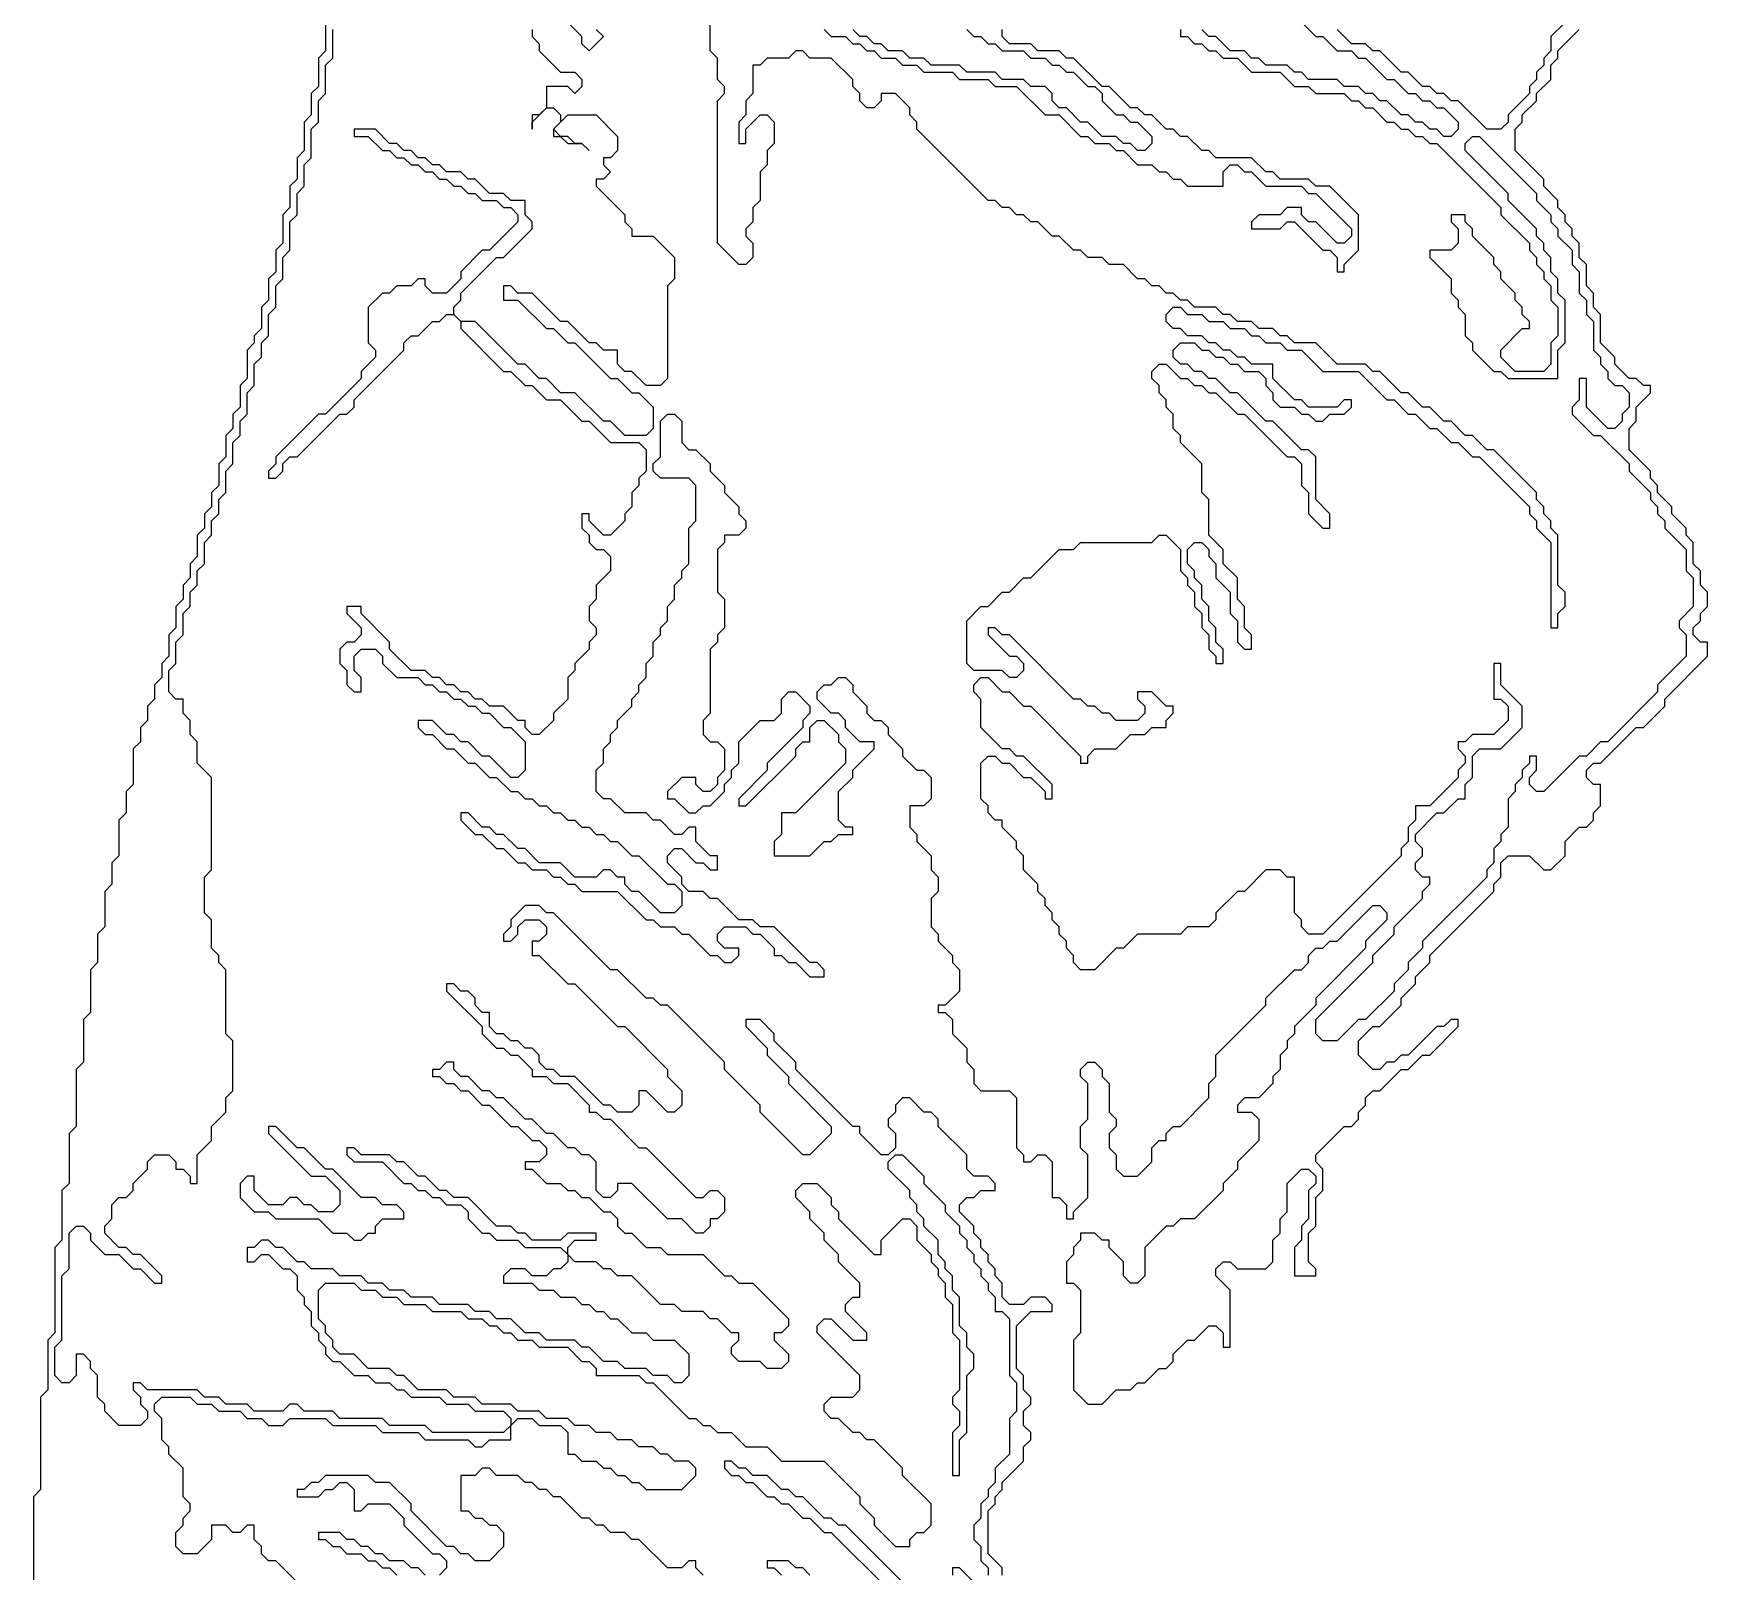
# Model space of a CAD drawing. Header units: metres. Extents: x 0 to 100, y 0 to 128.
# Drawn here: x 65.6 to 71.48, y 70.64 to 76.04 of the extents above; entities that cross this region are included whole.
import ezdxf

# ---------------------------------------------------------------- set-up
doc = ezdxf.new("R2010")
doc.units = ezdxf.units.M

msp = doc.modelspace()

# ---------------------------------------------------------------- linework, layer by layer
for points in [[(70.025, 76.1), (70.1, 76.025), (70.125, 76.025), (70.175, 75.975), (70.225, 75.975), (70.25, 75.95), (70.275, 75.95), (70.35, 75.875), (70.375, 75.875), (70.425, 75.825), (70.45, 75.825), (70.475, 75.8), (70.5, 75.8), (70.525, 75.775), (70.55, 75.775), (70.6, 75.725), (70.6, 75.7), (70.575, 75.675), (70.55, 75.675), (70.525, 75.7), (70.5, 75.7), (70.475, 75.725), (70.45, 75.725), (70.425, 75.75), (70.4, 75.75), (70.35, 75.8), (70.325, 75.8), (70.3, 75.825), (70.275, 75.825), (70.25, 75.85), (70.2, 75.85), (70.175, 75.875), (70.075, 75.875), (70.05, 75.9), (70.025, 75.9), (70, 75.925), (69.925, 75.925), (69.9, 75.95), (69.875, 75.95), (69.85, 75.975), (69.8, 75.975), (69.75, 76.025), (69.725, 76.025), (69.7, 76.05)], [(66.625, 76.075), (66.625, 75.975), (66.6, 75.95), (66.6, 75.85), (66.575, 75.825), (66.575, 75.75), (66.55, 75.725), (66.55, 75.625), (66.525, 75.6), (66.525, 75.525), (66.5, 75.5), (66.5, 75.425), (66.475, 75.4), (66.475, 75.3), (66.45, 75.275), (66.45, 75.2), (66.425, 75.175), (66.425, 75.1), (66.4, 75.075), (66.4, 75), (66.375, 74.975), (66.375, 74.95), (66.35, 74.925), (66.35, 74.825), (66.325, 74.8), (66.325, 74.725), (66.3, 74.7), (66.3, 74.65), (66.275, 74.625), (66.275, 74.55), (66.25, 74.525), (66.25, 74.45), (66.225, 74.425), (66.225, 74.375), (66.2, 74.35), (66.2, 74.3), (66.175, 74.275), (66.175, 74.2), (66.15, 74.175), (66.15, 74.125), (66.125, 74.1), (66.125, 74.05), (66.1, 74.025), (66.1, 73.95), (66.075, 73.925), (66.075, 73.85), (66.05, 73.825), (66.05, 73.775), (66.025, 73.75), (66.025, 73.7), (66, 73.675), (66, 73.625), (65.975, 73.6), (65.975, 73.55), (65.95, 73.525), (65.95, 73.4), (65.925, 73.375), (65.925, 73.3), (65.9, 73.275), (65.9, 73.15), (65.875, 73.125), (65.875, 73.05), (65.85, 73.025), (65.85, 72.9), (65.825, 72.875), (65.825, 72.775), (65.8, 72.75), (65.8, 72.6), (65.775, 72.575), (65.775, 72.425), (65.75, 72.4), (65.75, 72.2), (65.725, 72.175), (65.725, 72), (65.7, 71.975), (65.7, 71.8), (65.675, 71.775), (65.675, 71.475), (65.65, 71.45), (65.65, 71.275), (65.625, 71.25), (65.625, 70.925), (65.6, 70.9), (65.6, 70.45)], [(69, 70.625), (69, 70.65), (68.95, 70.7), (68.95, 70.85), (68.975, 70.875), (68.975, 70.9), (69, 70.925), (69, 70.95), (69.075, 71.025), (69.075, 71.075), (69.1, 71.1), (69.1, 71.125), (69.075, 71.15), (69.075, 71.2), (69.1, 71.225), (69.1, 71.25), (69.075, 71.275), (69.075, 71.325), (69.05, 71.35), (69.05, 71.5), (69.1, 71.55), (69.175, 71.55), (69.175, 71.575), (69.15, 71.6), (69.1, 71.6), (69.075, 71.575), (69.025, 71.575), (69, 71.6), (69, 71.65), (68.975, 71.675), (68.975, 71.7), (68.95, 71.725), (68.95, 71.75), (68.925, 71.775), (68.925, 71.8), (68.9, 71.825), (68.9, 71.85), (68.85, 71.9), (68.85, 71.925), (68.875, 71.95), (68.9, 71.95), (68.925, 71.975), (68.975, 71.975), (68.975, 72), (68.95, 72.025), (68.9, 72.025), (68.875, 72.05), (68.875, 72.1), (68.775, 72.2), (68.775, 72.225), (68.75, 72.25), (68.725, 72.25), (68.675, 72.3), (68.65, 72.3), (68.625, 72.275), (68.625, 72.25), (68.6, 72.225), (68.6, 72.2), (68.625, 72.175), (68.625, 72.125), (68.6, 72.1), (68.575, 72.1), (68.5, 72.175), (68.5, 72.2), (68.475, 72.2), (68.275, 72.4), (68.275, 72.425), (68.2, 72.5), (68.2, 72.525), (68.15, 72.575), (68.1, 72.575), (68.1, 72.55), (68.175, 72.475), (68.175, 72.45), (68.25, 72.375), (68.25, 72.35), (68.4, 72.2), (68.4, 72.175), (68.325, 72.1), (68.3, 72.1), (68.15, 72.25), (68.15, 72.275), (68.025, 72.4), (68.025, 72.425), (67.825, 72.625), (67.8, 72.625), (67.775, 72.65), (67.75, 72.65), (67.65, 72.75), (67.625, 72.75), (67.425, 72.95), (67.4, 72.95), (67.375, 72.975), (67.325, 72.975), (67.275, 72.925), (67.275, 72.9), (67.25, 72.875), (67.25, 72.85), (67.275, 72.85), (67.3, 72.875), (67.3, 72.9), (67.325, 72.925), (67.375, 72.925), (67.4, 72.9), (67.4, 72.875), (67.375, 72.85), (67.35, 72.85), (67.35, 72.8), (67.375, 72.8), (67.475, 72.7), (67.5, 72.7), (67.65, 72.55), (67.675, 72.55), (67.825, 72.4), (67.825, 72.375), (67.875, 72.325), (67.875, 72.275), (67.85, 72.25), (67.825, 72.25), (67.75, 72.325), (67.725, 72.325), (67.725, 72.275), (67.7, 72.25), (67.65, 72.25), (67.625, 72.275), (67.6, 72.275), (67.5, 72.375), (67.45, 72.375), (67.425, 72.4), (67.4, 72.4), (67.375, 72.425), (67.375, 72.45), (67.35, 72.475), (67.325, 72.475), (67.3, 72.5), (67.275, 72.5), (67.25, 72.525), (67.225, 72.525), (67.2, 72.55), (67.2, 72.6), (67.175, 72.6), (67.15, 72.625), (67.15, 72.65), (67.125, 72.675), (67.1, 72.675), (67.075, 72.7), (67.05, 72.7), (67.05, 72.675), (67.175, 72.55), (67.175, 72.525), (67.225, 72.475), (67.25, 72.475), (67.275, 72.45), (67.3, 72.45), (67.35, 72.4), (67.35, 72.375), (67.4, 72.375), (67.425, 72.35), (67.475, 72.35), (67.55, 72.275), (67.55, 72.25), (67.575, 72.25), (67.6, 72.225), (67.625, 72.225), (67.725, 72.125), (67.75, 72.125), (67.925, 71.95), (67.95, 71.95), (67.975, 71.975), (68, 71.975), (68.025, 71.95), (68.025, 71.9), (68, 71.875), (67.975, 71.875), (67.975, 71.85), (67.95, 71.825), (67.925, 71.825), (67.875, 71.875), (67.825, 71.875), (67.7, 72), (67.65, 72), (67.65, 71.975), (67.625, 71.95), (67.6, 71.95), (67.575, 71.975), (67.575, 72.075), (67.55, 72.1), (67.525, 72.1), (67.5, 72.125), (67.475, 72.125), (67.425, 72.175), (67.4, 72.175), (67.35, 72.225), (67.325, 72.225), (67.25, 72.3), (67.225, 72.3), (67.2, 72.325), (67.175, 72.325), (67.125, 72.375), (67.1, 72.375), (67.075, 72.4), (67.075, 72.425), (67.05, 72.425), (67.025, 72.4), (67, 72.4), (67, 72.375), (67.025, 72.375), (67.05, 72.35), (67.075, 72.35), (67.1, 72.325), (67.125, 72.325), (67.175, 72.275), (67.2, 72.275), (67.275, 72.2), (67.3, 72.2), (67.35, 72.15), (67.375, 72.15), (67.4, 72.125), (67.4, 72.1), (67.375, 72.075), (67.325, 72.075), (67.325, 72.05), (67.35, 72.05), (67.4, 72), (67.45, 72), (67.475, 71.975), (67.5, 71.975), (67.525, 71.95), (67.55, 71.95), (67.6, 71.9), (67.625, 71.9), (67.65, 71.875), (67.65, 71.85), (67.675, 71.825), (67.7, 71.825), (67.75, 71.775), (67.8, 71.775), (67.825, 71.75), (67.95, 71.75), (68.025, 71.675), (68.05, 71.675), (68.075, 71.65), (68.125, 71.65), (68.25, 71.525), (68.25, 71.5), (68.225, 71.475), (68.2, 71.475), (68.2, 71.45), (68.25, 71.4), (68.25, 71.375), (68.225, 71.35), (68.175, 71.35), (68.15, 71.375), (68.075, 71.375), (68.05, 71.4), (68.05, 71.425), (68.075, 71.45), (68.075, 71.475), (68.05, 71.475), (68, 71.525), (67.975, 71.525), (67.95, 71.55), (67.875, 71.55), (67.85, 71.575), (67.8, 71.575), (67.7, 71.675), (67.65, 71.675), (67.625, 71.7), (67.6, 71.7), (67.575, 71.725), (67.5, 71.725), (67.475, 71.75), (67.475, 71.775), (67.5, 71.8), (67.575, 71.8), (67.575, 71.825), (67.475, 71.825), (67.45, 71.8), (67.35, 71.8), (67.325, 71.825), (67.3, 71.825), (67.275, 71.85), (67.225, 71.85), (67.125, 71.95), (67.075, 71.95), (67.05, 71.975), (67.025, 71.975), (66.975, 72.025), (66.95, 72.025), (66.9, 72.075), (66.875, 72.075), (66.85, 72.1), (66.75, 72.1), (66.725, 72.125), (66.7, 72.125), (66.7, 72.1), (66.725, 72.075), (66.825, 72.075), (66.9, 72), (66.925, 72), (66.95, 71.975), (66.975, 71.975), (67, 71.95), (67.025, 71.95), (67.05, 71.925), (67.1, 71.925), (67.125, 71.9), (67.125, 71.875), (67.175, 71.825), (67.2, 71.825), (67.225, 71.8), (67.3, 71.8), (67.325, 71.775), (67.45, 71.775), (67.475, 71.75), (67.475, 71.725), (67.45, 71.7), (67.425, 71.7), (67.4, 71.675), (67.35, 71.675), (67.325, 71.7), (67.275, 71.7), (67.25, 71.675), (67.25, 71.65), (67.35, 71.65), (67.375, 71.625), (67.425, 71.625), (67.45, 71.6), (67.5, 71.6), (67.525, 71.575), (67.55, 71.575), (67.575, 71.55), (67.6, 71.55), (67.625, 71.525), (67.65, 71.525), (67.7, 71.475), (67.75, 71.475), (67.775, 71.45), (67.85, 71.45), (67.9, 71.4), (67.9, 71.325), (67.875, 71.3), (67.85, 71.3), (67.825, 71.325), (67.775, 71.325), (67.75, 71.35), (67.675, 71.35), (67.65, 71.375), (67.6, 71.375), (67.55, 71.425), (67.525, 71.425), (67.5, 71.45), (67.4, 71.45), (67.375, 71.475), (67.325, 71.475), (67.275, 71.525), (67.225, 71.525), (67.2, 71.55), (67.15, 71.55), (67.125, 71.575), (67.025, 71.575), (67, 71.6), (66.925, 71.6), (66.9, 71.625), (66.85, 71.625), (66.825, 71.65), (66.775, 71.65), (66.75, 71.675), (66.675, 71.675), (66.65, 71.7), (66.575, 71.7), (66.55, 71.725), (66.525, 71.725), (66.475, 71.775), (66.45, 71.775), (66.425, 71.8), (66.4, 71.8), (66.375, 71.775), (66.35, 71.775), (66.35, 71.725), (66.375, 71.725), (66.4, 71.75), (66.425, 71.75), (66.475, 71.7), (66.5, 71.7), (66.525, 71.675), (66.525, 71.625), (66.55, 71.6), (66.55, 71.575), (66.575, 71.55), (66.575, 71.5), (66.6, 71.475), (66.6, 71.45), (66.625, 71.425), (66.625, 71.4), (66.65, 71.375), (66.675, 71.375), (66.725, 71.325), (66.775, 71.325), (66.8, 71.3), (66.85, 71.3), (66.875, 71.275), (66.9, 71.275), (66.925, 71.25), (67.025, 71.25), (67.05, 71.225), (67.125, 71.225), (67.15, 71.2), (67.25, 71.2), (67.275, 71.175), (67.275, 71.15), (67.25, 71.125), (67, 71.125), (66.975, 71.15), (66.85, 71.15), (66.825, 71.175), (66.675, 71.175), (66.65, 71.2), (66.55, 71.2), (66.525, 71.225), (66.5, 71.225), (66.475, 71.2), (66.375, 71.2), (66.35, 71.225), (66.275, 71.225), (66.25, 71.25), (66.2, 71.25), (66.175, 71.275), (66, 71.275), (65.975, 71.3), (65.95, 71.3), (65.95, 71.275), (65.975, 71.25), (65.975, 71.225), (66, 71.2), (66, 71.175), (65.975, 71.15), (65.9, 71.15), (65.85, 71.2), (65.85, 71.225), (65.825, 71.25), (65.825, 71.325), (65.8, 71.35), (65.8, 71.375), (65.775, 71.4), (65.75, 71.4), (65.75, 71.325), (65.725, 71.3), (65.7, 71.3), (65.675, 71.325), (65.675, 71.425), (65.7, 71.45), (65.7, 71.675), (65.725, 71.7), (65.725, 71.825), (65.75, 71.85), (65.775, 71.85), (65.8, 71.825), (65.8, 71.8), (65.85, 71.75), (65.9, 71.75), (65.95, 71.7), (65.975, 71.7), (66.025, 71.65), (66.05, 71.65), (66.05, 71.675), (65.975, 71.75), (65.95, 71.75), (65.925, 71.775), (65.9, 71.775), (65.85, 71.825), (65.85, 71.85), (65.875, 71.875), (65.875, 71.925), (65.9, 71.95), (65.925, 71.95), (65.95, 71.975), (65.95, 72), (66, 72.05), (66, 72.075), (66.025, 72.1), (66.075, 72.1), (66.1, 72.075), (66.1, 72.05), (66.125, 72.05), (66.15, 72.025), (66.15, 72), (66.175, 72), (66.175, 72.1), (66.225, 72.15), (66.225, 72.2), (66.275, 72.25), (66.275, 72.3), (66.3, 72.325), (66.3, 72.5), (66.275, 72.525), (66.275, 72.75), (66.25, 72.775), (66.25, 72.8), (66.225, 72.825), (66.225, 72.925), (66.2, 72.95), (66.2, 73.075), (66.225, 73.1), (66.225, 73.425), (66.175, 73.475), (66.175, 73.55), (66.15, 73.575), (66.15, 73.625), (66.125, 73.65), (66.125, 73.7), (66.1, 73.7), (66.075, 73.725), (66.075, 73.8), (66.1, 73.825), (66.1, 73.9), (66.125, 73.925), (66.125, 74), (66.15, 74.025), (66.15, 74.075), (66.175, 74.1), (66.175, 74.15), (66.2, 74.175), (66.2, 74.25), (66.225, 74.275), (66.225, 74.325), (66.25, 74.35), (66.25, 74.4), (66.275, 74.425), (66.275, 74.5), (66.3, 74.525), (66.3, 74.6), (66.325, 74.625), (66.325, 74.675), (66.35, 74.7), (66.35, 74.775), (66.375, 74.8), (66.375, 74.875), (66.4, 74.9), (66.4, 74.95), (66.425, 74.975), (66.425, 75.05), (66.45, 75.075), (66.45, 75.15), (66.475, 75.175), (66.475, 75.25), (66.5, 75.275), (66.5, 75.375), (66.525, 75.4), (66.525, 75.475), (66.55, 75.5), (66.55, 75.575), (66.575, 75.6), (66.575, 75.7), (66.6, 75.725), (66.6, 75.8), (66.625, 75.825), (66.625, 75.925), (66.65, 75.95), (66.65, 76.05)], [(67.35, 76.05), (67.35, 76.025), (67.375, 76), (67.375, 75.975), (67.45, 75.9), (67.5, 75.9), (67.525, 75.875), (67.525, 75.85), (67.5, 75.825), (67.475, 75.85), (67.4, 75.85), (67.4, 75.775), (67.375, 75.75), (67.35, 75.75), (67.35, 75.7), (67.35, 75.725), (67.4, 75.775), (67.425, 75.775), (67.45, 75.75), (67.45, 75.725), (67.425, 75.7), (67.425, 75.675), (67.45, 75.675), (67.475, 75.65), (67.525, 75.65), (67.55, 75.625), (67.525, 75.65), (67.5, 75.65), (67.475, 75.675), (67.45, 75.675), (67.425, 75.7), (67.475, 75.75), (67.575, 75.75), (67.65, 75.675), (67.65, 75.625), (67.625, 75.6), (67.6, 75.6), (67.6, 75.575), (67.625, 75.55), (67.6, 75.525), (67.575, 75.525), (67.575, 75.5), (67.675, 75.4), (67.675, 75.375), (67.7, 75.35), (67.7, 75.325), (67.775, 75.325), (67.85, 75.25), (67.85, 75.175), (67.825, 75.15), (67.825, 74.825), (67.8, 74.8), (67.75, 74.8), (67.7, 74.85), (67.675, 74.85), (67.65, 74.875), (67.65, 74.925), (67.6, 74.925), (67.575, 74.95), (67.55, 74.95), (67.475, 75.025), (67.45, 75.025), (67.35, 75.125), (67.3, 75.125), (67.275, 75.15), (67.25, 75.15), (67.25, 75.1), (67.3, 75.1), (67.4, 75), (67.425, 75), (67.475, 74.95), (67.5, 74.95), (67.625, 74.825), (67.65, 74.825), (67.7, 74.775), (67.725, 74.775), (67.775, 74.725), (67.775, 74.65), (67.75, 74.625), (67.675, 74.625), (67.625, 74.675), (67.6, 74.675), (67.5, 74.775), (67.45, 74.775), (67.4, 74.825), (67.375, 74.825), (67.325, 74.875), (67.3, 74.875), (67.15, 75.025), (67.1, 75.025), (67.075, 75.05), (67.075, 75.075), (67.1, 75.1), (67.1, 75.125), (67.225, 75.25), (67.25, 75.25), (67.35, 75.35), (67.35, 75.375), (67.325, 75.4), (67.325, 75.45), (67.275, 75.45), (67.25, 75.475), (67.2, 75.475), (67.15, 75.525), (67.125, 75.525), (67.1, 75.55), (67.05, 75.55), (67.025, 75.575), (67, 75.575), (66.975, 75.6), (66.95, 75.6), (66.925, 75.625), (66.9, 75.625), (66.875, 75.65), (66.85, 75.65), (66.8, 75.7), (66.725, 75.7), (66.725, 75.675), (66.775, 75.675), (66.825, 75.625), (66.85, 75.625), (66.875, 75.6), (66.9, 75.6), (66.925, 75.575), (66.95, 75.575), (66.975, 75.55), (67, 75.55), (67.025, 75.525), (67.05, 75.525), (67.075, 75.5), (67.1, 75.5), (67.125, 75.475), (67.15, 75.475), (67.175, 75.45), (67.225, 75.45), (67.25, 75.425), (67.275, 75.425), (67.3, 75.4), (67.3, 75.375), (67.2, 75.275), (67.175, 75.275), (67.1, 75.2), (67.1, 75.175), (67.05, 75.125), (67, 75.125), (66.975, 75.15), (66.975, 75.175), (66.95, 75.175), (66.925, 75.15), (66.875, 75.15), (66.85, 75.125), (66.825, 75.125), (66.775, 75.075), (66.775, 74.95), (66.8, 74.925), (66.8, 74.9), (66.75, 74.85), (66.75, 74.825), (66.625, 74.7), (66.6, 74.7), (66.45, 74.55), (66.45, 74.525), (66.425, 74.5), (66.425, 74.475), (66.45, 74.475), (66.475, 74.5), (66.475, 74.525), (66.5, 74.55), (66.525, 74.55), (66.675, 74.7), (66.7, 74.7), (66.725, 74.725), (66.725, 74.75), (66.9, 74.925), (66.9, 74.95), (66.925, 74.975), (66.95, 74.975), (67, 75.025), (67.025, 75.025), (67.05, 75.05), (67.075, 75.05), (67.1, 75.025), (67.1, 75), (67.25, 74.85), (67.275, 74.85), (67.325, 74.8), (67.35, 74.8), (67.4, 74.75), (67.45, 74.75), (67.525, 74.675), (67.55, 74.675), (67.625, 74.6), (67.725, 74.6), (67.75, 74.575), (67.75, 74.5), (67.725, 74.475), (67.725, 74.45), (67.7, 74.425), (67.7, 74.375), (67.675, 74.35), (67.675, 74.325), (67.625, 74.275), (67.6, 74.275), (67.55, 74.325), (67.55, 74.35), (67.525, 74.35), (67.525, 74.3), (67.55, 74.275), (67.55, 74.25), (67.575, 74.225), (67.6, 74.225), (67.625, 74.2), (67.625, 74.15), (67.575, 74.1), (67.575, 74.05), (67.55, 74.025), (67.55, 73.975), (67.575, 73.95), (67.575, 73.925), (67.55, 73.9), (67.55, 73.875), (67.5, 73.825), (67.5, 73.8), (67.475, 73.775), (67.475, 73.7), (67.425, 73.65), (67.425, 73.625), (67.375, 73.575), (67.35, 73.575), (67.325, 73.6), (67.325, 73.625), (67.3, 73.625), (67.25, 73.675), (67.2, 73.675), (67.175, 73.7), (67.15, 73.7), (67.125, 73.725), (67.1, 73.725), (67.075, 73.75), (67.05, 73.75), (67.025, 73.775), (67, 73.775), (66.975, 73.8), (66.925, 73.8), (66.85, 73.875), (66.85, 73.9), (66.75, 74), (66.75, 74.025), (66.7, 74.025), (66.7, 74), (66.75, 73.95), (66.75, 73.925), (66.725, 73.9), (66.7, 73.9), (66.675, 73.875), (66.675, 73.825), (66.7, 73.8), (66.7, 73.75), (66.725, 73.725), (66.75, 73.725), (66.75, 73.775), (66.725, 73.8), (66.725, 73.85), (66.75, 73.875), (66.8, 73.875), (66.825, 73.85), (66.825, 73.825), (66.875, 73.775), (66.95, 73.775), (66.975, 73.75), (67, 73.75), (67.025, 73.725), (67.05, 73.725), (67.075, 73.7), (67.1, 73.7), (67.125, 73.675), (67.15, 73.675), (67.175, 73.65), (67.2, 73.65), (67.25, 73.6), (67.275, 73.6), (67.325, 73.55), (67.325, 73.45), (67.3, 73.425), (67.275, 73.425), (67.2, 73.5), (67.175, 73.5), (67.125, 73.55), (67.1, 73.55), (67.075, 73.575), (67.05, 73.575), (67, 73.625), (66.95, 73.625), (66.95, 73.6), (66.975, 73.575), (67, 73.575), (67.05, 73.525), (67.075, 73.525), (67.125, 73.475), (67.15, 73.475), (67.2, 73.425), (67.225, 73.425), (67.275, 73.375), (67.3, 73.375), (67.325, 73.35), (67.35, 73.35), (67.375, 73.325), (67.4, 73.325), (67.425, 73.3), (67.45, 73.3), (67.475, 73.275), (67.5, 73.275), (67.525, 73.25), (67.55, 73.25), (67.575, 73.225), (67.6, 73.225), (67.625, 73.2), (67.65, 73.2), (67.7, 73.15), (67.725, 73.15), (67.825, 73.05), (67.85, 73.05), (67.875, 73.025), (67.875, 72.975), (67.85, 72.95), (67.8, 72.95), (67.725, 73.025), (67.7, 73.025), (67.675, 73.05), (67.675, 73.075), (67.65, 73.075), (67.625, 73.1), (67.6, 73.1), (67.575, 73.075), (67.5, 73.075), (67.45, 73.125), (67.375, 73.125), (67.325, 73.175), (67.3, 73.175), (67.25, 73.225), (67.225, 73.225), (67.2, 73.25), (67.175, 73.25), (67.125, 73.3), (67.1, 73.3), (67.1, 73.275), (67.15, 73.225), (67.175, 73.225), (67.225, 73.175), (67.25, 73.175), (67.3, 73.125), (67.325, 73.125), (67.35, 73.1), (67.4, 73.1), (67.425, 73.075), (67.45, 73.075), (67.475, 73.05), (67.5, 73.05), (67.525, 73.025), (67.65, 73.025), (67.75, 72.925), (67.775, 72.925), (67.8, 72.9), (67.85, 72.9), (67.875, 72.875), (67.9, 72.875), (67.975, 72.8), (68, 72.8), (68.025, 72.775), (68.05, 72.775), (68.075, 72.8), (68.075, 72.825), (68.025, 72.825), (68, 72.85), (68, 72.875), (68.025, 72.9), (68.1, 72.9), (68.125, 72.875), (68.15, 72.875), (68.2, 72.825), (68.2, 72.8), (68.225, 72.8), (68.25, 72.775), (68.275, 72.775), (68.325, 72.725), (68.375, 72.725), (68.375, 72.75), (68.35, 72.775), (68.325, 72.775), (68.2, 72.9), (68.15, 72.9), (68.125, 72.925), (68.075, 72.925), (68, 73), (67.975, 73), (67.95, 73.025), (67.9, 73.025), (67.875, 73.05), (67.875, 73.075), (67.825, 73.125), (67.825, 73.15), (67.85, 73.175), (67.875, 73.175), (67.925, 73.125), (67.95, 73.125), (67.975, 73.1), (68, 73.1), (68, 73.15), (67.975, 73.15), (67.925, 73.2), (67.925, 73.25), (67.9, 73.25), (67.875, 73.225), (67.85, 73.225), (67.8, 73.275), (67.775, 73.275), (67.75, 73.3), (67.675, 73.3), (67.625, 73.35), (67.6, 73.35), (67.575, 73.375), (67.575, 73.45), (67.6, 73.475), (67.6, 73.525), (67.625, 73.55), (67.625, 73.575), (67.65, 73.6), (67.65, 73.625), (67.7, 73.675), (67.7, 73.7), (67.725, 73.725), (67.725, 73.75), (67.75, 73.775), (67.75, 73.825), (67.775, 73.85), (67.775, 73.9), (67.8, 73.925), (67.8, 73.95), (67.825, 73.975), (67.825, 74.025), (67.85, 74.05), (67.85, 74.1), (67.875, 74.125), (67.875, 74.15), (67.9, 74.175), (67.9, 74.3), (67.925, 74.325), (67.925, 74.45), (67.9, 74.475), (67.8, 74.475), (67.775, 74.5), (67.775, 74.525), (67.8, 74.55), (67.8, 74.675), (67.825, 74.7), (67.85, 74.7), (67.875, 74.675), (67.875, 74.6), (67.9, 74.575), (67.925, 74.575), (67.975, 74.525), (67.975, 74.5), (68.025, 74.45), (68.025, 74.425), (68.075, 74.375), (68.075, 74.35), (68.1, 74.325), (68.1, 74.3), (68.075, 74.275), (68.025, 74.275), (68.025, 74.25), (68, 74.225), (68, 74.075), (68.025, 74.05), (68.025, 73.95), (68, 73.925), (68, 73.9), (67.975, 73.875), (67.975, 73.65), (67.95, 73.625), (67.95, 73.575), (67.975, 73.55), (68, 73.55), (68.025, 73.525), (68.025, 73.45), (68, 73.425), (68, 73.4), (67.975, 73.375), (67.95, 73.375), (67.925, 73.4), (67.925, 73.425), (67.875, 73.425), (67.825, 73.375), (67.825, 73.35), (67.85, 73.35), (67.9, 73.3), (67.925, 73.3), (67.95, 73.325), (67.975, 73.325), (68.025, 73.375), (68.025, 73.4), (68.05, 73.425), (68.05, 73.45), (68.075, 73.475), (68.075, 73.55), (68.15, 73.625), (68.2, 73.625), (68.225, 73.65), (68.225, 73.7), (68.25, 73.725), (68.275, 73.725), (68.325, 73.675), (68.325, 73.65), (68.3, 73.625), (68.3, 73.6), (68.175, 73.475), (68.175, 73.45), (68.075, 73.35), (68.075, 73.325), (68.1, 73.325), (68.275, 73.5), (68.275, 73.525), (68.3, 73.55), (68.325, 73.55), (68.325, 73.6), (68.35, 73.625), (68.375, 73.625), (68.425, 73.575), (68.425, 73.55), (68.45, 73.525), (68.45, 73.475), (68.275, 73.3), (68.225, 73.3), (68.225, 73.225), (68.2, 73.2), (68.2, 73.15), (68.325, 73.15), (68.375, 73.2), (68.4, 73.2), (68.425, 73.225), (68.475, 73.225), (68.475, 73.25), (68.45, 73.25), (68.425, 73.275), (68.425, 73.375), (68.475, 73.425), (68.475, 73.45), (68.55, 73.525), (68.55, 73.55), (68.5, 73.55), (68.45, 73.6), (68.45, 73.625), (68.425, 73.65), (68.4, 73.65), (68.35, 73.7), (68.35, 73.725), (68.375, 73.75), (68.4, 73.75), (68.425, 73.775), (68.45, 73.775), (68.475, 73.75), (68.475, 73.725), (68.525, 73.675), (68.525, 73.65), (68.55, 73.625), (68.575, 73.625), (68.6, 73.6), (68.6, 73.575), (68.65, 73.525), (68.65, 73.5), (68.7, 73.45), (68.725, 73.45), (68.75, 73.425), (68.75, 73.35), (68.725, 73.325), (68.675, 73.325), (68.675, 73.25), (68.7, 73.225), (68.7, 73.2), (68.75, 73.15), (68.75, 73.1), (68.775, 73.075), (68.775, 73.025), (68.75, 73), (68.75, 72.9), (68.775, 72.875), (68.775, 72.85), (68.825, 72.8), (68.825, 72.775), (68.85, 72.75), (68.85, 72.675), (68.8, 72.625), (68.775, 72.625), (68.775, 72.6), (68.8, 72.6), (68.825, 72.575), (68.825, 72.525), (68.875, 72.475), (68.875, 72.425), (68.9, 72.4), (68.9, 72.35), (68.925, 72.325), (69.025, 72.325), (69.05, 72.3), (69.05, 72.125), (69.075, 72.1), (69.075, 72.075), (69.1, 72.075), (69.125, 72.1), (69.15, 72.1), (69.175, 72.075), (69.175, 71.95), (69.2, 71.95), (69.225, 71.925), (69.225, 71.875), (69.25, 71.875), (69.25, 71.9), (69.3, 71.95), (69.3, 72.1), (69.275, 72.125), (69.275, 72.2), (69.3, 72.225), (69.3, 72.35), (69.275, 72.375), (69.275, 72.4), (69.3, 72.425), (69.325, 72.425), (69.35, 72.4), (69.35, 72.375), (69.375, 72.35), (69.375, 72.25), (69.4, 72.225), (69.4, 72.2), (69.375, 72.175), (69.375, 72.125), (69.4, 72.1), (69.4, 72.05), (69.425, 72.025), (69.475, 72.025), (69.525, 72.075), (69.525, 72.125), (69.55, 72.15), (69.575, 72.15), (69.575, 72.175), (69.6, 72.2), (69.625, 72.2), (69.725, 72.3), (69.725, 72.35), (69.75, 72.375), (69.75, 72.45), (69.925, 72.625), (69.925, 72.65), (70.025, 72.75), (70.05, 72.75), (70.075, 72.775), (70.075, 72.8), (70.1, 72.825), (70.125, 72.825), (70.15, 72.85), (70.175, 72.85), (70.3, 72.975), (70.325, 72.975), (70.35, 72.95), (70.35, 72.925), (70.275, 72.85), (70.275, 72.825), (70.1, 72.65), (70.1, 72.625), (70.025, 72.55), (70.025, 72.525), (70, 72.5), (70, 72.475), (69.975, 72.45), (69.975, 72.4), (69.95, 72.375), (69.95, 72.35), (69.9, 72.3), (69.85, 72.3), (69.825, 72.275), (69.825, 72.25), (69.875, 72.25), (69.9, 72.225), (69.9, 72.15), (69.825, 72.075), (69.825, 72.05), (69.775, 72), (69.775, 71.975), (69.675, 71.875), (69.625, 71.875), (69.6, 71.85), (69.575, 71.85), (69.5, 71.775), (69.5, 71.675), (69.475, 71.65), (69.45, 71.65), (69.425, 71.675), (69.425, 71.725), (69.375, 71.775), (69.375, 71.8), (69.35, 71.8), (69.325, 71.825), (69.275, 71.825), (69.275, 71.8), (69.25, 71.775), (69.25, 71.75), (69.225, 71.725), (69.225, 71.65), (69.25, 71.65), (69.275, 71.625), (69.275, 71.475), (69.25, 71.45), (69.25, 71.275), (69.3, 71.225), (69.35, 71.225), (69.4, 71.275), (69.45, 71.275), (69.475, 71.3), (69.5, 71.3), (69.55, 71.35), (69.575, 71.35), (69.6, 71.375), (69.6, 71.4), (69.65, 71.45), (69.675, 71.45), (69.725, 71.5), (69.75, 71.5), (69.775, 71.475), (69.775, 71.425), (69.8, 71.425), (69.8, 71.625), (69.75, 71.675), (69.75, 71.7), (69.775, 71.725), (69.8, 71.725), (69.825, 71.7), (69.925, 71.7), (69.95, 71.725), (69.95, 71.8), (69.975, 71.825), (69.975, 71.875), (70, 71.9), (70, 72), (70.05, 72.05), (70.075, 72.05), (70.1, 72.025), (70.1, 72), (70.075, 71.975), (70.075, 71.875), (70.05, 71.85), (70.05, 71.8), (70.025, 71.775), (70.025, 71.675), (70.1, 71.675), (70.1, 71.7), (70.075, 71.725), (70.075, 71.825), (70.1, 71.85), (70.1, 71.95), (70.125, 71.975), (70.125, 72.05), (70.1, 72.075), (70.1, 72.1), (70.2, 72.2), (70.225, 72.2), (70.25, 72.225), (70.25, 72.25), (70.275, 72.275), (70.275, 72.3), (70.3, 72.325), (70.325, 72.325), (70.4, 72.4), (70.425, 72.4), (70.475, 72.45), (70.5, 72.45), (70.6, 72.55), (70.6, 72.575), (70.575, 72.575), (70.55, 72.55), (70.525, 72.55), (70.425, 72.45), (70.4, 72.45), (70.375, 72.425), (70.35, 72.425), (70.325, 72.4), (70.3, 72.4), (70.25, 72.45), (70.25, 72.5), (70.3, 72.55), (70.325, 72.55), (70.4, 72.625), (70.4, 72.65), (70.45, 72.7), (70.45, 72.725), (70.5, 72.775), (70.5, 72.8), (70.725, 73.025), (70.725, 73.05), (70.75, 73.075), (70.75, 73.125), (70.775, 73.15), (70.85, 73.15), (70.9, 73.1), (70.925, 73.1), (70.975, 73.15), (70.975, 73.2), (71.025, 73.25), (71.05, 73.25), (71.075, 73.275), (71.075, 73.3), (71.1, 73.325), (71.1, 73.4), (71.075, 73.4), (71.05, 73.425), (71.05, 73.45), (71.075, 73.475), (71.1, 73.475), (71.225, 73.6), (71.25, 73.6), (71.325, 73.675), (71.325, 73.7), (71.475, 73.85), (71.475, 73.9), (71.45, 73.9), (71.425, 73.925), (71.425, 73.95), (71.45, 73.975), (71.45, 74), (71.475, 74.025), (71.475, 74.075), (71.45, 74.1), (71.45, 74.15), (71.425, 74.175), (71.425, 74.25), (71.4, 74.275), (71.4, 74.3), (71.35, 74.35), (71.35, 74.375), (71.3, 74.425), (71.3, 74.45), (71.275, 74.475), (71.275, 74.5), (71.2, 74.575), (71.2, 74.65), (71.225, 74.675), (71.225, 74.725), (71.275, 74.775), (71.275, 74.8), (71.25, 74.8), (71.225, 74.825), (71.2, 74.825), (71.15, 74.875), (71.15, 74.9), (71.1, 74.95), (71.1, 75.05), (71.075, 75.075), (71.075, 75.125), (71.05, 75.15), (71.05, 75.225), (71.025, 75.25), (71.025, 75.3), (71, 75.325), (71, 75.35), (70.975, 75.375), (70.975, 75.4), (70.95, 75.425), (70.95, 75.45), (70.9, 75.5), (70.9, 75.525), (70.8, 75.625), (70.8, 75.7), (70.825, 75.725), (70.825, 75.75), (70.875, 75.8), (70.875, 75.825), (70.925, 75.875), (70.925, 75.925), (70.95, 75.95), (70.95, 75.975), (71.025, 76.05)], [(67.575, 76.05), (67.6, 76.025), (67.55, 75.975), (67.525, 76), (67.525, 76.025), (67.475, 76.075)], [(69.625, 76.05), (69.625, 76.025), (69.65, 76.025), (69.675, 76), (69.7, 76), (69.725, 75.975), (69.75, 75.975), (69.775, 75.95), (69.825, 75.95), (69.875, 75.9), (69.975, 75.9), (70.025, 75.85), (70.075, 75.85), (70.1, 75.825), (70.2, 75.825), (70.225, 75.8), (70.25, 75.8), (70.275, 75.775), (70.3, 75.775), (70.35, 75.725), (70.375, 75.725), (70.4, 75.7), (70.425, 75.7), (70.45, 75.675), (70.475, 75.675), (70.5, 75.65), (70.525, 75.65), (70.75, 75.425), (70.75, 75.4), (70.85, 75.3), (70.85, 75.275), (70.875, 75.25), (70.875, 75.225), (70.9, 75.2), (70.9, 75.175), (70.925, 75.15), (70.925, 75.1), (70.95, 75.075), (70.95, 74.975), (70.925, 74.95), (70.925, 74.875), (70.9, 74.85), (70.8, 74.85), (70.75, 74.9), (70.75, 74.925), (70.825, 75), (70.85, 75), (70.85, 75.025), (70.825, 75.05), (70.825, 75.075), (70.8, 75.1), (70.8, 75.125), (70.75, 75.175), (70.75, 75.2), (70.725, 75.225), (70.725, 75.25), (70.65, 75.325), (70.65, 75.35), (70.625, 75.375), (70.625, 75.4), (70.575, 75.4), (70.575, 75.375), (70.6, 75.35), (70.6, 75.3), (70.575, 75.275), (70.5, 75.275), (70.5, 75.25), (70.575, 75.175), (70.575, 75.125), (70.6, 75.1), (70.6, 75.075), (70.625, 75.05), (70.625, 74.975), (70.65, 74.95), (70.65, 74.925), (70.725, 74.85), (70.75, 74.85), (70.775, 74.825), (70.95, 74.825), (70.95, 74.925), (70.975, 74.95), (70.975, 75.1), (70.95, 75.125), (70.95, 75.175), (70.925, 75.2), (70.925, 75.25), (70.9, 75.275), (70.9, 75.3), (70.875, 75.325), (70.875, 75.35), (70.775, 75.45), (70.775, 75.475), (70.625, 75.625), (70.625, 75.65), (70.65, 75.675), (70.675, 75.675), (70.875, 75.475), (70.875, 75.45), (70.925, 75.4), (70.925, 75.375), (70.95, 75.35), (70.95, 75.325), (71, 75.275), (71, 75.225), (71.025, 75.2), (71.025, 75.125), (71.05, 75.1), (71.05, 75.05), (71.075, 75.025), (71.075, 74.925), (71.1, 74.9), (71.1, 74.875), (71.125, 74.85), (71.125, 74.825), (71.15, 74.8), (71.175, 74.8), (71.2, 74.775), (71.2, 74.725), (71.175, 74.7), (71.175, 74.675), (71.15, 74.65), (71.125, 74.65), (71.05, 74.725), (71.05, 74.825), (71.025, 74.825), (71.025, 74.75), (71, 74.725), (71, 74.7), (71.075, 74.625), (71.1, 74.625), (71.2, 74.525), (71.2, 74.5), (71.275, 74.425), (71.275, 74.4), (71.3, 74.375), (71.3, 74.35), (71.325, 74.325), (71.325, 74.3), (71.4, 74.225), (71.4, 74.15), (71.425, 74.125), (71.425, 74.025), (71.375, 73.975), (71.375, 73.95), (71.4, 73.925), (71.4, 73.85), (71.3, 73.75), (71.3, 73.725), (71.125, 73.55), (71.1, 73.55), (71.05, 73.5), (71.025, 73.5), (70.9, 73.375), (70.875, 73.375), (70.85, 73.4), (70.85, 73.425), (70.875, 73.45), (70.875, 73.5), (70.85, 73.5), (70.85, 73.475), (70.825, 73.45), (70.825, 73.425), (70.8, 73.4), (70.8, 73.375), (70.775, 73.35), (70.775, 73.25), (70.75, 73.225), (70.75, 73.2), (70.725, 73.175), (70.725, 73.125), (70.7, 73.1), (70.7, 73.075), (70.475, 72.85), (70.475, 72.825), (70.425, 72.775), (70.425, 72.75), (70.375, 72.7), (70.375, 72.675), (70.275, 72.575), (70.25, 72.575), (70.175, 72.5), (70.125, 72.5), (70.1, 72.525), (70.1, 72.575), (70.3, 72.775), (70.3, 72.8), (70.375, 72.875), (70.375, 72.9), (70.475, 73), (70.475, 73.025), (70.5, 73.05), (70.5, 73.075), (70.475, 73.075), (70.45, 73.1), (70.45, 73.125), (70.475, 73.15), (70.475, 73.175), (70.45, 73.2), (70.45, 73.225), (70.525, 73.3), (70.55, 73.3), (70.6, 73.35), (70.625, 73.35), (70.625, 73.4), (70.65, 73.425), (70.65, 73.5), (70.675, 73.525), (70.75, 73.525), (70.825, 73.6), (70.825, 73.675), (70.75, 73.75), (70.75, 73.825), (70.725, 73.825), (70.725, 73.7), (70.75, 73.7), (70.775, 73.675), (70.775, 73.625), (70.725, 73.575), (70.65, 73.575), (70.625, 73.55), (70.6, 73.55), (70.6, 73.525), (70.625, 73.5), (70.625, 73.475), (70.6, 73.45), (70.6, 73.425), (70.5, 73.325), (70.45, 73.325), (70.45, 73.275), (70.425, 73.25), (70.425, 73.2), (70.4, 73.175), (70.4, 73.15), (70.125, 72.875), (70.075, 72.875), (70.05, 72.9), (70.05, 72.925), (70.025, 72.95), (70.025, 73.075), (70, 73.075), (69.975, 73.1), (69.925, 73.1), (69.85, 73.025), (69.825, 73.025), (69.75, 72.95), (69.75, 72.925), (69.725, 72.9), (69.65, 72.9), (69.625, 72.875), (69.475, 72.875), (69.425, 72.825), (69.4, 72.825), (69.325, 72.75), (69.275, 72.75), (69.25, 72.775), (69.25, 72.8), (69.225, 72.825), (69.225, 72.85), (69.2, 72.875), (69.2, 72.9), (69.175, 72.925), (69.175, 72.95), (69.15, 72.975), (69.15, 73), (69.125, 73.025), (69.125, 73.05), (69.075, 73.1), (69.075, 73.15), (69.05, 73.175), (69.05, 73.2), (69, 73.25), (69, 73.275), (68.975, 73.275), (68.95, 73.3), (68.95, 73.325), (68.925, 73.35), (68.925, 73.475), (68.95, 73.5), (68.975, 73.5), (69, 73.475), (69.025, 73.475), (69.075, 73.425), (69.1, 73.425), (69.15, 73.375), (69.15, 73.35), (69.175, 73.35), (69.175, 73.4), (69.075, 73.5), (69.05, 73.5), (69.025, 73.525), (69, 73.525), (68.925, 73.6), (68.925, 73.7), (68.9, 73.725), (68.9, 73.75), (68.925, 73.775), (68.95, 73.775), (69, 73.725), (69.025, 73.725), (69.075, 73.675), (69.1, 73.675), (69.275, 73.5), (69.275, 73.475), (69.3, 73.475), (69.3, 73.5), (69.325, 73.525), (69.4, 73.525), (69.45, 73.575), (69.5, 73.575), (69.525, 73.6), (69.575, 73.6), (69.575, 73.625), (69.6, 73.65), (69.6, 73.675), (69.575, 73.675), (69.525, 73.725), (69.475, 73.725), (69.475, 73.7), (69.5, 73.675), (69.5, 73.65), (69.475, 73.625), (69.4, 73.625), (69.375, 73.65), (69.35, 73.65), (69.325, 73.675), (69.3, 73.675), (69.275, 73.7), (69.25, 73.7), (69.025, 73.925), (69, 73.925), (68.975, 73.95), (68.95, 73.95), (68.95, 73.925), (69.025, 73.85), (69.05, 73.85), (69.075, 73.825), (69.075, 73.8), (69.05, 73.775), (69.025, 73.775), (69, 73.8), (68.9, 73.8), (68.875, 73.825), (68.875, 73.975), (68.925, 74.025), (68.95, 74.025), (69, 74.075), (69.025, 74.075), (69.075, 74.125), (69.1, 74.125), (69.2, 74.225), (69.25, 74.225), (69.275, 74.25), (69.525, 74.25), (69.55, 74.275), (69.575, 74.275), (69.625, 74.225), (69.625, 74.15), (69.65, 74.125), (69.65, 74.1), (69.675, 74.075), (69.675, 74.025), (69.7, 74), (69.7, 73.95), (69.725, 73.925), (69.725, 73.875), (69.75, 73.85), (69.75, 73.825), (69.775, 73.825), (69.775, 73.875), (69.75, 73.9), (69.75, 73.95), (69.725, 73.975), (69.725, 74.025), (69.7, 74.05), (69.7, 74.1), (69.675, 74.125), (69.675, 74.15), (69.65, 74.175), (69.65, 74.225), (69.675, 74.25), (69.7, 74.25), (69.725, 74.225), (69.725, 74.2), (69.75, 74.175), (69.75, 74.125), (69.8, 74.075), (69.8, 74), (69.825, 73.975), (69.825, 73.9), (69.85, 73.875), (69.875, 73.875), (69.875, 73.925), (69.85, 73.95), (69.85, 74.025), (69.825, 74.05), (69.825, 74.125), (69.775, 74.175), (69.775, 74.225), (69.725, 74.275), (69.725, 74.4), (69.7, 74.425), (69.7, 74.525), (69.625, 74.6), (69.625, 74.625), (69.6, 74.65), (69.6, 74.7), (69.575, 74.725), (69.575, 74.75), (69.55, 74.775), (69.55, 74.8), (69.525, 74.825), (69.525, 74.85), (69.55, 74.875), (69.575, 74.875), (69.625, 74.825), (69.65, 74.825), (69.675, 74.8), (69.7, 74.8), (69.725, 74.775), (69.75, 74.775), (69.825, 74.7), (69.85, 74.7), (70, 74.55), (70.025, 74.55), (70.05, 74.525), (70.05, 74.45), (70.075, 74.425), (70.075, 74.35), (70.125, 74.3), (70.15, 74.3), (70.15, 74.35), (70.1, 74.4), (70.1, 74.55), (70.075, 74.575), (70.05, 74.575), (69.95, 74.675), (69.925, 74.675), (69.825, 74.775), (69.8, 74.775), (69.75, 74.825), (69.725, 74.825), (69.7, 74.85), (69.675, 74.85), (69.65, 74.875), (69.625, 74.875), (69.6, 74.9), (69.6, 74.925), (69.625, 74.95), (69.675, 74.95), (69.7, 74.925), (69.725, 74.925), (69.75, 74.9), (69.775, 74.9), (69.8, 74.875), (69.825, 74.875), (69.85, 74.85), (69.9, 74.85), (69.925, 74.825), (69.925, 74.8), (69.95, 74.775), (69.95, 74.75), (69.975, 74.725), (70.025, 74.725), (70.05, 74.7), (70.075, 74.7), (70.1, 74.675), (70.125, 74.675), (70.15, 74.7), (70.2, 74.7), (70.225, 74.725), (70.225, 74.75), (70.2, 74.75), (70.175, 74.725), (70.075, 74.725), (70.05, 74.75), (70.025, 74.75), (69.95, 74.825), (69.95, 74.875), (69.875, 74.875), (69.85, 74.9), (69.825, 74.9), (69.8, 74.925), (69.775, 74.925), (69.75, 74.95), (69.725, 74.95), (69.7, 74.975), (69.65, 74.975), (69.625, 75), (69.6, 75), (69.575, 75.025), (69.575, 75.05), (69.6, 75.075), (69.625, 75.075), (69.65, 75.05), (69.7, 75.05), (69.725, 75.025), (69.775, 75.025), (69.8, 75), (69.85, 75), (69.875, 74.975), (69.9, 74.975), (69.925, 74.95), (69.975, 74.95), (70, 74.925), (70.05, 74.925), (70.125, 74.85), (70.25, 74.85), (70.35, 74.75), (70.375, 74.75), (70.425, 74.7), (70.45, 74.7), (70.5, 74.65), (70.525, 74.65), (70.575, 74.6), (70.6, 74.6), (70.65, 74.55), (70.675, 74.55), (70.85, 74.375), (70.85, 74.35), (70.875, 74.325), (70.875, 74.3), (70.925, 74.25), (70.925, 73.95), (70.95, 73.95), (70.95, 74), (70.975, 74.025), (70.975, 74.075), (70.95, 74.1), (70.95, 74.275), (70.925, 74.3), (70.925, 74.325), (70.9, 74.35), (70.9, 74.375), (70.875, 74.4), (70.875, 74.425), (70.725, 74.575), (70.7, 74.575), (70.65, 74.625), (70.625, 74.625), (70.575, 74.675), (70.55, 74.675), (70.5, 74.725), (70.475, 74.725), (70.425, 74.775), (70.4, 74.775), (70.325, 74.85), (70.3, 74.85), (70.275, 74.875), (70.175, 74.875), (70.1, 74.95), (70.025, 74.95), (70, 74.975), (69.975, 74.975), (69.95, 75), (69.9, 75), (69.875, 75.025), (69.825, 75.025), (69.8, 75.05), (69.775, 75.05), (69.75, 75.075), (69.675, 75.075), (69.65, 75.1), (69.625, 75.1), (69.6, 75.125), (69.575, 75.125), (69.55, 75.15), (69.525, 75.15), (69.5, 75.175), (69.475, 75.175), (69.425, 75.225), (69.375, 75.225), (69.35, 75.25), (69.3, 75.25), (69.275, 75.275), (69.25, 75.275), (69.2, 75.325), (69.175, 75.325), (69.125, 75.375), (69.1, 75.375), (69.075, 75.4), (69.05, 75.4), (69.025, 75.425), (69, 75.425), (68.975, 75.45), (68.95, 75.45), (68.7, 75.7), (68.7, 75.725), (68.675, 75.75), (68.675, 75.775), (68.625, 75.825), (68.575, 75.825), (68.575, 75.8), (68.55, 75.775), (68.525, 75.775), (68.5, 75.8), (68.5, 75.825), (68.475, 75.85), (68.475, 75.875), (68.4, 75.95), (68.325, 75.95), (68.3, 75.975), (68.275, 75.975), (68.25, 75.95), (68.175, 75.95), (68.15, 75.925), (68.125, 75.925), (68.125, 75.825), (68.1, 75.8), (68.1, 75.75), (68.075, 75.725), (68.075, 75.65), (68.1, 75.65), (68.1, 75.7), (68.15, 75.75), (68.175, 75.75), (68.2, 75.725), (68.2, 75.65), (68.175, 75.625), (68.175, 75.575), (68.15, 75.55), (68.15, 75.45), (68.125, 75.425), (68.125, 75.375), (68.1, 75.35), (68.1, 75.325), (68.125, 75.3), (68.125, 75.25), (68.1, 75.225), (68.075, 75.225), (68, 75.3), (68, 75.8), (68.025, 75.825), (68.025, 75.85), (68, 75.875), (68, 75.95), (67.975, 75.975), (67.975, 76.075)], [(68.375, 76.05), (68.4, 76.025), (68.45, 76.025), (68.475, 76), (68.5, 76), (68.525, 75.975), (68.55, 75.975), (68.575, 75.95), (68.625, 75.95), (68.65, 75.925), (68.7, 75.925), (68.725, 75.9), (68.825, 75.9), (68.85, 75.875), (68.95, 75.875), (68.975, 75.85), (69.05, 75.85), (69.15, 75.75), (69.2, 75.75), (69.275, 75.675), (69.3, 75.675), (69.325, 75.65), (69.375, 75.65), (69.4, 75.625), (69.425, 75.625), (69.475, 75.575), (69.525, 75.575), (69.55, 75.55), (69.575, 75.55), (69.6, 75.525), (69.625, 75.525), (69.65, 75.5), (69.775, 75.5), (69.775, 75.55), (69.8, 75.575), (69.825, 75.575), (69.85, 75.55), (69.875, 75.55), (69.925, 75.5), (70.05, 75.5), (70.075, 75.475), (70.1, 75.475), (70.225, 75.35), (70.225, 75.325), (70.2, 75.3), (70.175, 75.3), (70.1, 75.375), (70.075, 75.375), (70.05, 75.4), (70.05, 75.425), (70, 75.425), (69.975, 75.4), (69.9, 75.4), (69.875, 75.375), (69.875, 75.35), (69.975, 75.35), (70, 75.375), (70.025, 75.375), (70.125, 75.275), (70.15, 75.275), (70.175, 75.25), (70.175, 75.2), (70.2, 75.2), (70.2, 75.225), (70.25, 75.275), (70.25, 75.4), (70.15, 75.5), (70.1, 75.5), (70.075, 75.525), (69.975, 75.525), (69.95, 75.55), (69.925, 75.55), (69.875, 75.6), (69.75, 75.6), (69.725, 75.625), (69.7, 75.625), (69.65, 75.675), (69.625, 75.675), (69.6, 75.7), (69.575, 75.7), (69.525, 75.75), (69.5, 75.75), (69.475, 75.775), (69.45, 75.775), (69.375, 75.85), (69.35, 75.85), (69.25, 75.95), (69.225, 75.95), (69.2, 75.975), (69.125, 75.975), (69.1, 76), (69.025, 76), (69, 76.025), (69, 76.05)], [(68.875, 76.05), (68.9, 76.025), (68.925, 76.025), (68.95, 76), (68.975, 76), (69, 75.975), (69.075, 75.975), (69.1, 75.95), (69.15, 75.95), (69.175, 75.925), (69.2, 75.925), (69.225, 75.9), (69.25, 75.9), (69.3, 75.85), (69.325, 75.85), (69.35, 75.825), (69.35, 75.8), (69.4, 75.75), (69.425, 75.75), (69.45, 75.725), (69.475, 75.725), (69.525, 75.675), (69.525, 75.65), (69.5, 75.625), (69.475, 75.625), (69.45, 75.65), (69.425, 75.65), (69.4, 75.675), (69.35, 75.675), (69.3, 75.725), (69.275, 75.725), (69.225, 75.775), (69.2, 75.775), (69.175, 75.8), (69.175, 75.825), (69.15, 75.85), (69.1, 75.85), (69.075, 75.875), (69, 75.875), (68.975, 75.9), (68.875, 75.9), (68.85, 75.925), (68.75, 75.925), (68.725, 75.95), (68.675, 75.95), (68.65, 75.975), (68.6, 75.975), (68.575, 76), (68.55, 76), (68.525, 76.025), (68.5, 76.025), (68.475, 76.05)], [(70.975, 76.075), (70.925, 76.025), (70.925, 75.975), (70.9, 75.95), (70.9, 75.925), (70.875, 75.9), (70.875, 75.875), (70.85, 75.85), (70.85, 75.825), (70.775, 75.75), (70.775, 75.725), (70.75, 75.7), (70.7, 75.7), (70.6, 75.8), (70.575, 75.8), (70.55, 75.825), (70.525, 75.825), (70.5, 75.85), (70.475, 75.85), (70.425, 75.9), (70.4, 75.9), (70.325, 75.975), (70.3, 75.975), (70.275, 76), (70.225, 76), (70.175, 76.05)], [(66.525, 70.6), (66.45, 70.675), (66.425, 70.675), (66.4, 70.7), (66.4, 70.725), (66.375, 70.75), (66.375, 70.8), (66.35, 70.8), (66.325, 70.775), (66.3, 70.775), (66.275, 70.8), (66.225, 70.8), (66.225, 70.75), (66.175, 70.7), (66.125, 70.7), (66.1, 70.725), (66.1, 70.775), (66.125, 70.8), (66.125, 70.825), (66.15, 70.85), (66.15, 70.875), (66.125, 70.9), (66.125, 71), (66.075, 71.05), (66.075, 71.075), (66.05, 71.1), (66.05, 71.175), (66.025, 71.2), (66.025, 71.225), (66.05, 71.25), (66.15, 71.25), (66.175, 71.225), (66.225, 71.225), (66.25, 71.2), (66.325, 71.2), (66.35, 71.175), (66.4, 71.175), (66.425, 71.15), (66.475, 71.15), (66.5, 71.175), (66.625, 71.175), (66.65, 71.15), (66.8, 71.15), (66.825, 71.125), (66.95, 71.125), (66.975, 71.1), (67.125, 71.1), (67.15, 71.075), (67.175, 71.075), (67.2, 71.1), (67.275, 71.1), (67.275, 71.15), (67.3, 71.175), (67.35, 71.175), (67.375, 71.15), (67.45, 71.15), (67.475, 71.125), (67.475, 71.05), (67.5, 71.05), (67.525, 71.025), (67.575, 71.025), (67.6, 71), (67.625, 71), (67.65, 70.975), (67.675, 70.975), (67.7, 70.95), (67.725, 70.95), (67.75, 70.925), (67.875, 70.925), (67.925, 70.975), (67.925, 71), (67.9, 71.025), (67.85, 71.025), (67.825, 71.05), (67.8, 71.05), (67.775, 71.075), (67.725, 71.075), (67.7, 71.1), (67.65, 71.1), (67.625, 71.125), (67.575, 71.125), (67.55, 71.15), (67.5, 71.15), (67.475, 71.175), (67.4, 71.175), (67.375, 71.2), (67.3, 71.2), (67.275, 71.225), (67.175, 71.225), (67.15, 71.25), (67.075, 71.25), (67.05, 71.275), (66.95, 71.275), (66.9, 71.325), (66.875, 71.325), (66.85, 71.35), (66.775, 71.35), (66.725, 71.4), (66.675, 71.4), (66.65, 71.425), (66.65, 71.45), (66.625, 71.475), (66.625, 71.5), (66.6, 71.525), (66.6, 71.625), (66.625, 71.65), (66.725, 71.65), (66.75, 71.625), (66.8, 71.625), (66.825, 71.6), (66.875, 71.6), (66.9, 71.575), (66.975, 71.575), (67, 71.55), (67.1, 71.55), (67.125, 71.525), (67.175, 71.525), (67.2, 71.5), (67.225, 71.5), (67.25, 71.475), (67.275, 71.475), (67.3, 71.45), (67.35, 71.45), (67.375, 71.425), (67.475, 71.425), (67.525, 71.375), (67.55, 71.375), (67.575, 71.35), (67.575, 71.325), (67.725, 71.325), (67.75, 71.3), (67.775, 71.3), (67.9, 71.175), (67.925, 71.175), (67.95, 71.15), (67.975, 71.15), (68, 71.125), (68.05, 71.125), (68.1, 71.075), (68.175, 71.075), (68.225, 71.025), (68.375, 71.025), (68.5, 70.9), (68.5, 70.875), (68.55, 70.825), (68.55, 70.8), (68.625, 70.725), (68.675, 70.725), (68.675, 70.75), (68.7, 70.775), (68.725, 70.775), (68.75, 70.8), (68.75, 70.875), (68.65, 70.975), (68.65, 71), (68.55, 71.1), (68.525, 71.1), (68.5, 71.125), (68.475, 71.125), (68.425, 71.175), (68.4, 71.175), (68.375, 71.2), (68.375, 71.225), (68.4, 71.25), (68.475, 71.25), (68.5, 71.275), (68.5, 71.325), (68.35, 71.475), (68.35, 71.5), (68.375, 71.525), (68.4, 71.525), (68.475, 71.45), (68.525, 71.45), (68.525, 71.475), (68.45, 71.55), (68.45, 71.575), (68.475, 71.6), (68.5, 71.6), (68.5, 71.65), (68.425, 71.725), (68.425, 71.75), (68.375, 71.8), (68.375, 71.825), (68.325, 71.875), (68.325, 71.9), (68.275, 71.95), (68.275, 71.975), (68.3, 72), (68.35, 72), (68.4, 71.95), (68.4, 71.925), (68.425, 71.9), (68.425, 71.875), (68.55, 71.75), (68.575, 71.75), (68.575, 71.8), (68.65, 71.875), (68.675, 71.875), (68.7, 71.85), (68.7, 71.8), (68.75, 71.75), (68.75, 71.725), (68.775, 71.7), (68.775, 71.675), (68.8, 71.65), (68.8, 71.6), (68.825, 71.575), (68.825, 71.475), (68.85, 71.45), (68.85, 71.275), (68.825, 71.25), (68.825, 71.225), (68.85, 71.2), (68.85, 71.15), (68.825, 71.125), (68.825, 70.975), (68.85, 70.975), (68.85, 71.1), (68.875, 71.125), (68.875, 71.325), (68.9, 71.35), (68.9, 71.4), (68.875, 71.425), (68.875, 71.475), (68.85, 71.5), (68.85, 71.6), (68.825, 71.625), (68.825, 71.675), (68.8, 71.7), (68.8, 71.725), (68.775, 71.75), (68.775, 71.8), (68.725, 71.85), (68.725, 71.875), (68.7, 71.9), (68.7, 71.925), (68.675, 71.95), (68.675, 71.975), (68.6, 72.05), (68.6, 72.075), (68.625, 72.1), (68.65, 72.1), (68.725, 72.025), (68.725, 72), (68.8, 71.925), (68.8, 71.9), (68.85, 71.85), (68.85, 71.825), (68.875, 71.8), (68.875, 71.775), (68.9, 71.75), (68.9, 71.725), (68.925, 71.7), (68.925, 71.675), (68.95, 71.65), (68.95, 71.625), (68.975, 71.6), (68.975, 71.55), (69, 71.55), (69.025, 71.525), (69.025, 71.325), (69.05, 71.3), (69.05, 71.2), (69.025, 71.175), (69.025, 71.05), (68.975, 71), (68.975, 70.95), (68.95, 70.925), (68.95, 70.9), (68.925, 70.875), (68.925, 70.825), (68.9, 70.8), (68.9, 70.75), (68.925, 70.725), (68.925, 70.675), (68.95, 70.65), (68.95, 70.625)], [(67.95, 70.625), (67.925, 70.65), (67.925, 70.675), (67.9, 70.675), (67.875, 70.65), (67.825, 70.65), (67.725, 70.75), (67.7, 70.75), (67.675, 70.775), (67.625, 70.775), (67.6, 70.8), (67.575, 70.8), (67.55, 70.825), (67.525, 70.825), (67.45, 70.9), (67.425, 70.9), (67.4, 70.925), (67.375, 70.925), (67.35, 70.95), (67.325, 70.95), (67.3, 70.975), (67.225, 70.975), (67.2, 71), (67.175, 71), (67.15, 70.975), (67.1, 70.975), (67.1, 70.85), (67.125, 70.85), (67.15, 70.825), (67.175, 70.825), (67.2, 70.8), (67.225, 70.8), (67.25, 70.775), (67.25, 70.725), (67.2, 70.675), (67.15, 70.675), (67.125, 70.7), (67.1, 70.7), (67.075, 70.725), (67.05, 70.725), (66.925, 70.85), (66.925, 70.875), (66.85, 70.95), (66.8, 70.95), (66.775, 70.975), (66.625, 70.975), (66.6, 70.95), (66.575, 70.95), (66.55, 70.925), (66.525, 70.925), (66.525, 70.9), (66.6, 70.9), (66.625, 70.925), (66.65, 70.925), (66.675, 70.95), (66.7, 70.95), (66.725, 70.925), (66.725, 70.85), (66.75, 70.85), (66.775, 70.875), (66.85, 70.875), (66.9, 70.825), (66.9, 70.8), (67, 70.7), (67.025, 70.7), (67.05, 70.675), (67.05, 70.65), (67.025, 70.625)], [(68.65, 70.6), (68.45, 70.8), (68.425, 70.8), (68.4, 70.825), (68.375, 70.825), (68.3, 70.9), (68.275, 70.9), (68.25, 70.925), (68.225, 70.925), (68.175, 70.975), (68.125, 70.975), (68.1, 71), (68.075, 71), (68.05, 71.025), (68.025, 71.025), (68.025, 71), (68.05, 70.975), (68.075, 70.975), (68.1, 70.95), (68.125, 70.95), (68.175, 70.9), (68.2, 70.9), (68.225, 70.875), (68.25, 70.875), (68.3, 70.825), (68.325, 70.825), (68.375, 70.775), (68.4, 70.775), (68.6, 70.575)], [(66.975, 70.625), (66.95, 70.65), (66.925, 70.65), (66.9, 70.675), (66.85, 70.675), (66.825, 70.7), (66.8, 70.7), (66.775, 70.725), (66.75, 70.725), (66.725, 70.75), (66.7, 70.75), (66.675, 70.775), (66.6, 70.775), (66.6, 70.75), (66.625, 70.75), (66.65, 70.725), (66.675, 70.725), (66.7, 70.7), (66.75, 70.7), (66.775, 70.675), (66.8, 70.675), (66.825, 70.65), (66.85, 70.65), (66.875, 70.625)], [(68.325, 70.625), (68.3, 70.65), (68.275, 70.65), (68.25, 70.675), (68.175, 70.675), (68.175, 70.65), (68.2, 70.65), (68.225, 70.625)], [(68.9, 70.6), (68.85, 70.65), (68.825, 70.65), (68.825, 70.625)]]:
    msp.add_lwpolyline(points)
msp.add_lwpolyline([(66.425, 72.2), (66.425, 72.175), (66.575, 72.025), (66.625, 72.025), (66.675, 71.975), (66.675, 71.925), (66.65, 71.9), (66.6, 71.9), (66.575, 71.925), (66.55, 71.925), (66.525, 71.95), (66.5, 71.95), (66.475, 71.925), (66.425, 71.925), (66.375, 71.975), (66.375, 72.025), (66.35, 72.025), (66.325, 72), (66.325, 71.95), (66.375, 71.9), (66.425, 71.9), (66.45, 71.875), (66.6, 71.875), (66.65, 71.825), (66.7, 71.825), (66.725, 71.8), (66.75, 71.8), (66.775, 71.825), (66.8, 71.825), (66.8, 71.85), (66.825, 71.875), (66.9, 71.875), (66.9, 71.9), (66.875, 71.925), (66.825, 71.925), (66.8, 71.95), (66.75, 71.95), (66.65, 72.05), (66.625, 72.05), (66.55, 72.125), (66.525, 72.125), (66.45, 72.2)], close=True)

doc.saveas('drawing.dxf')
